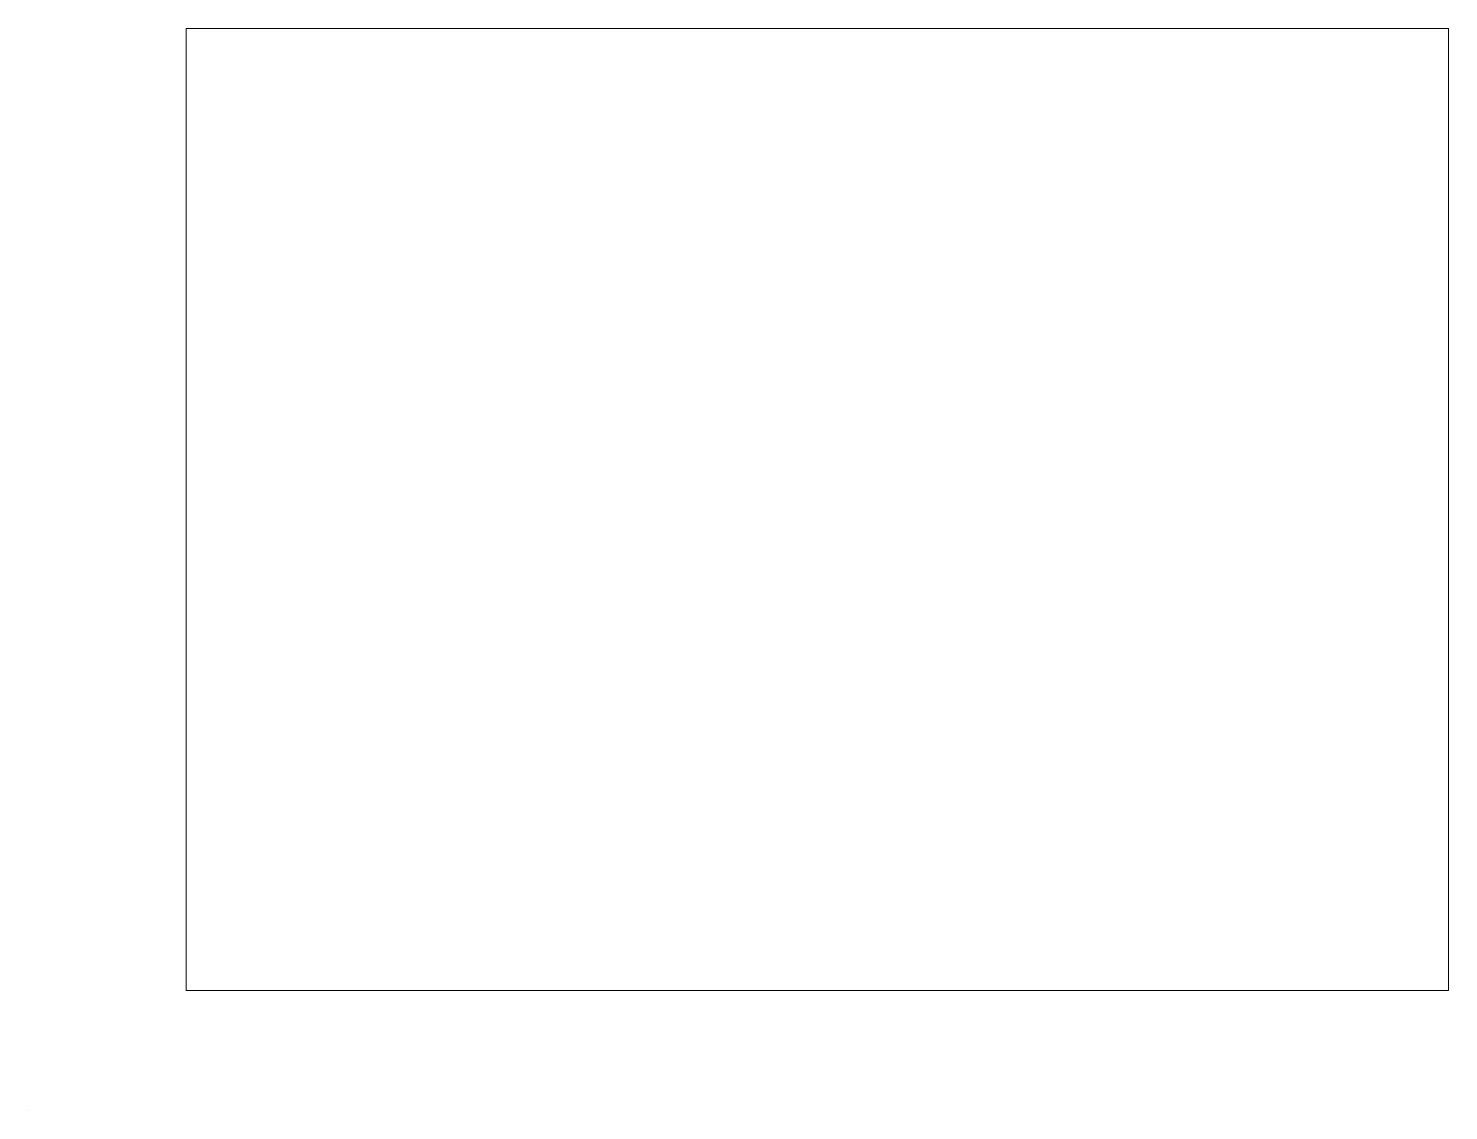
# Paper-space layout 'Layout1' of a CAD drawing. Header units: inches. Extents: x 0 to 9.45, y 0 to 7.2.
import ezdxf

# ---------------------------------------------------------------- set-up
doc = ezdxf.new("R2010")
doc.units = ezdxf.units.IN
doc.header["$MEASUREMENT"] = 0

psp = doc.layouts.get("Layout1")

# ---------------------------------------------------------------- linework, layer by layer
psp.add_line((0, 0), (0, 0))

# ---------------------------------------------------------------- viewports
at = {"layer": '0'}
psp.add_viewport(center=(5.25, 4), size=(8.4, 6.4), view_center_point=(6, 4.5), view_height=9.185448, dxfattribs=at)

doc.saveas('drawing.dxf')
